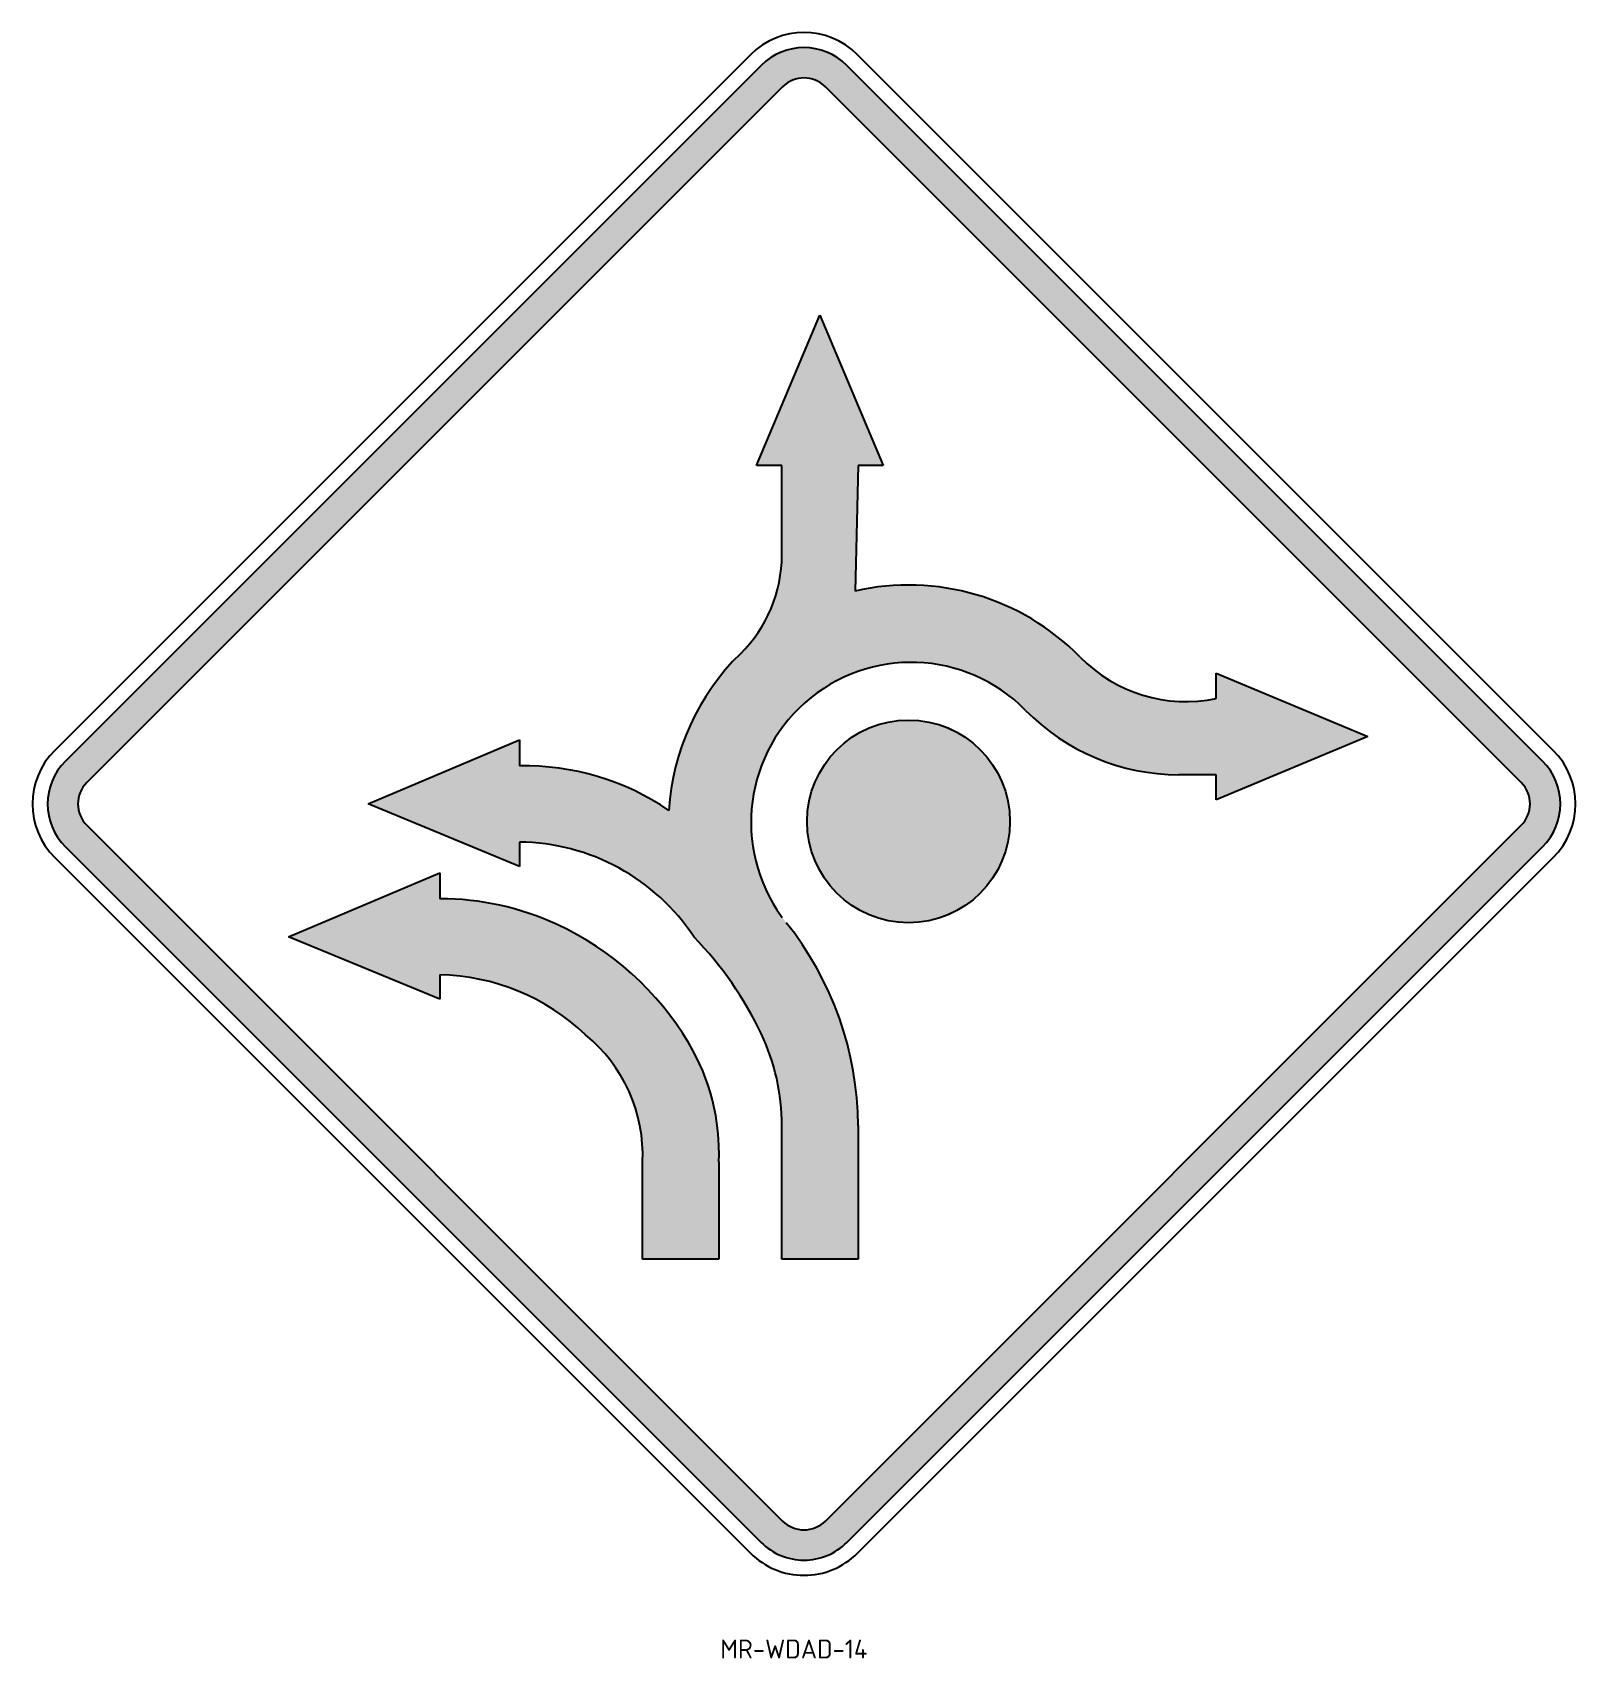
# Model space of a CAD drawing. Extents: x 126 to 330, y 41 to 256.
import ezdxf

# ---------------------------------------------------------------- set-up
doc = ezdxf.new("R2010")
doc.units = 0
doc.header["$MEASUREMENT"] = 0
doc.linetypes.add('CENTERX2', pattern=[101.60000000000001, 63.5, -12.7, 12.7, -12.7])
doc.layers.get('DEFPOINTS').update_dxf_attribs({"linetype": 'CONTINUOUS'})
for name, color, linetype in [('L25', 1, 'CONTINUOUS'), ('L35', 3, 'CONTINUOUS'), ('T25', 1, 'CONTINUOUS'), ('TBLK25', 1, 'CONTINUOUS')]:
    doc.layers.add(name, color=color, linetype=linetype)
doc.styles.add('ISO', font='iso3098b.shx')

msp = doc.modelspace()

# ---------------------------------------------------------------- hatches: boundary and pattern name
at = {"layer": 'T25', "linetype": 'CENTERX2'}
h = msp.add_hatch(color=256, dxfattribs=at)
edge = h.paths.add_edge_path()
edge.add_line((170.3149129466916, 153.8096246998836), (190.3141129045138, 162.2676764434429))
edge.add_line((190.3141129045138, 162.2676764434429), (190.3141129045138, 158.841614053672))
edge.add_arc((190.9734640674704, 125.0154532186183), 33.83258637460353, 55.67575467184139, 91.1166876289011, ccw=False)
edge.add_arc((241.7229174574652, 151.0040978961148), 31.73219993629095, 134.4270040007966, 176.4726433865595, ccw=False)
edge.add_arc((206.7243175313004, 186.7098116778273), 18.26579995823804, 314.4270040007974, 360.0000000000145)
edge.add_line((224.9901174895384, 186.7098116778319), (224.9901174895384, 198.521800018908))
edge.add_line((224.9901174895384, 198.521800018908), (221.6569174965695, 198.5218000189089))
edge.add_line((221.6569174965695, 198.5218000189089), (230.023317480539, 218.4087916723113))
edge.add_line((230.023317480539, 218.4087916723113), (238.3897174645089, 198.521800018908))
edge.add_line((238.3897174645089, 198.521800018908), (235.0565174715388, 198.521800018908))
edge.add_line((235.0565174715388, 198.521800018908), (234.6518563565388, 181.9384252316816))
edge.add_arc((241.7229174574804, 151.0040978961107), 31.73219993630277, 44.427004000802185, 102.87563120360119, ccw=False)
edge.add_arc((278.4021092411458, 186.9568971231439), 19.62894181660475, 224.4270040008027, 281.7159425203922)
edge.add_line((282.387957371718, 167.7368978640474), (282.387957371718, 171.070097857018))
edge.add_line((282.387957371718, 171.070097857018), (302.3871573295395, 162.7036978730474))
edge.add_line((302.3871573295395, 162.7036978730474), (282.387957371718, 154.337297889077))
edge.add_line((282.387957371718, 154.337297889077), (282.387957371718, 157.6704978820476))
edge.add_line((282.387957371718, 157.6704978820476), (277.4286312392049, 157.6704978820476))
edge.add_arc((277.4286312392048, 186.0026978222955), 28.33219994024793, 224.4270040008068, 270.0000000000002, ccw=False)
edge.add_arc((242.0824481928641, 151.3565085059547), 21.1623562259523, 44.42700400080663, 218.7127562961722)
edge.add_arc((191.8755122547357, 111.1148121672546), 43.18148994842152, 0.27148128703748853, 38.712756296172415, ccw=False)
edge.add_line((235.0565174715388, 111.319415764619), (235.0565174715388, 93.67305802035091))
edge.add_line((235.0565174715388, 93.67305802035091), (224.9901174895384, 93.67305802035062))
edge.add_line((224.9901174895384, 93.67305802035062), (224.9901174895391, 111.3194157646188))
edge.add_arc((196.7247175523839, 111.3194157646197), 28.26539993715525, 359.9999999999982, 385.3063131519358)
edge.add_arc((179.2905710502444, 103.0759821272935), 47.55020386125733, 25.3063131519358, 44.15289004539803)
edge.add_arc((190.0367304035896, 120.7766247381338), 27.99999996758329, 33.42009935229943, 89.4323890501707)
edge.add_line((190.3141129045138, 148.7752507246504), (190.3141129045138, 145.5545267001193))
edge.add_line((190.3141129045138, 145.5545267001193), (170.3149129466916, 153.8096246998836))
msp.add_hatch(color=256, dxfattribs=at).paths.add_polyline_path([(255.1208567490822, 151.5014611884055, 1.00000004358433), (228.3220568086407, 151.5014611884055, 1.00000004358433)])
h = msp.add_hatch(color=256, dxfattribs=at)
edge = h.paths.add_edge_path()
edge.add_line((159.8022257691532, 136.2576660899105), (179.8014257269754, 144.7157178334698))
edge.add_line((179.8014257269754, 144.7157178334698), (179.8014257269754, 141.2896554436989))
edge.add_arc((179.8014257269751, 104.4798541183098), 36.80980132538909, 65.07710705207018, 89.99999999999972, ccw=False)
edge.add_arc((178.5439785409976, 101.7737478135196), 39.79378938809117, 30.914508723072515, 65.07710705207012, ccw=False)
edge.add_arc((188.5259133311289, 107.7512461217819), 28.15894911502718, -2.5401404684067757, 30.9145087230728, ccw=False)
edge.add_line((216.6571939525377, 106.5032614014273), (216.6571939525377, 93.67305802035061))
edge.add_line((216.6571939525377, 93.67305802035061), (206.5907939705376, 93.67305802035061))
edge.add_line((206.5907939705376, 93.67305802035061), (206.5911939642042, 106.5032614014275))
edge.add_arc((186.1131148939678, 107.3965791152342), 20.49755446253661, 357.502162936629, 410.930445712416)
edge.add_arc((179.298273332276, 102.6759750766356), 28.55175077648938, 46.27835575709052, 88.99025453027086)
edge.add_line((179.8014257269754, 131.2232921146774), (179.8014257269754, 128.0025680901462))
edge.add_line((179.8014257269754, 128.0025680901462), (159.8022257691532, 136.2576660899105))
at = {"layer": 'TBLK25', "linetype": 'CENTERX2'}
h = msp.add_hatch(color=256, dxfattribs=at)
h.paths.add_polyline_path([(322.6657764335627, 156.6433274430033, -0.1988724069901178), (323.837349259805, 153.8155153540455), (327.8373492125568, 153.8161301594112, 0.1988724144194797), (325.494203560037, 159.4717545660214), (233.5703220017767, 251.3956362366107, 0.1988724183882038), (227.9146974758601, 253.7387818960613), (227.9140826704944, 249.7387819433095, -0.1988724146099905), (230.7418948753024, 248.5672091135926)])
h.paths.add_polyline_path([(225.0850406258062, 248.5672091170499, -0.1989523207601033), (227.9140826704944, 249.7387819433096), (227.9146974758601, 253.7387818960613, 0.1989523169817702), (222.256613502789, 251.3956362435251), (130.3327319485392, 159.4717548016631, 0.1988724221665022), (127.9895862890699, 153.816130159444), (131.9895862418217, 153.8155153540783, -0.1988724221665001), (133.1611590715563, 156.6433276751879)])
h.paths.add_polyline_path([(222.2566136159156, 56.2341646363467, 0.1989523133510655), (227.914697475894, 53.89101898058061), (227.9140826705283, 57.89101893333238, -0.1989523133510666), (225.0850407405393, 59.06259176121539), (133.1611590699498, 150.9864734238438, -0.1989523133735744), (131.9895862418217, 153.8155153540783), (127.9895862890699, 153.816130159444, 0.1989523133735746), (130.3327319453261, 148.1580462989751)])
h.paths.add_polyline_path([(230.741894989785, 59.06259176121438, -0.19887242199628), (227.9140826705284, 57.89101893333239), (227.914697475894, 53.8910189805806, 0.1988724219962836), (233.5703221144077, 56.23416463634472), (325.4942035563337, 148.1580460702459, 0.1989523208032523), (327.8373492125568, 153.8161301594112), (323.837349259805, 153.8155153540455, -0.1989523282328412), (322.665776431711, 150.9864731951155)])

# ---------------------------------------------------------------- linework, layer by layer
at = {"layer": 'DEFPOINTS', "color": 0, "linetype": 'BYBLOCK'}
msp.add_point((241.7214567788616, 151.5014611884055), dxfattribs=at)
at = {"layer": 'L25'}
for centre in [(241.7214567788615, 151.5014611884055), (241.7229939029036, 151.501461306526)]:
    msp.add_circle(centre, 13.39939997022075, dxfattribs=at)
at = {"layer": 'L35'}
for p, q in [((220.842399940972, 252.8098498064542), (128.918518382708, 160.8859683605781)), ((326.908417118954, 160.8859681318504), (234.9845355647053, 252.8098497984283)), ((128.918518382708, 146.743832736847), (220.8424000492837, 54.81995107823252)), ((234.9845356770279, 54.81995107421858), (326.9084171229649, 146.7438325121309))]:
    msp.add_line(p, q, dxfattribs=at)
for centre, radius, start, end in [((227.9134677488257, 245.7387819905722), 10.00000000000335, 44.99999996749333, 134.9999999674743), ((135.9895861945736, 153.8149005487126), 10.00000000000008, 135, 225), ((319.8373493070883, 153.8149003199852), 10.00000000000003, 315.000000032502, 44.99999999999741), ((227.9134678651626, 61.89101888608366), 9.999999999999478, 224.9999999674758, 315.0000000000005)]:
    msp.add_arc(centre, radius, start, end, dxfattribs=at)
at = {"layer": 'T25', "linetype": 'CENTERX2'}
for points in [[(170.3149129466916, 153.8096246998836), (190.3141129045138, 162.2676764434429), (190.3141129045138, 158.841614053672, -0.1558848173234528), (210.0508330242095, 152.9564248281285, -0.1855450324742396), (219.5103775020651, 173.6654213686417, 0.2015127546240978), (224.9901174895384, 186.7098116778319), (224.9901174895384, 198.521800018908), (221.6569174965695, 198.5218000189089), (230.023317480539, 218.4087916723113), (238.3897174645089, 198.521800018908), (235.0565174715388, 198.521800018908), (234.6518563565388, 181.9384252316816, -0.2607070742145466), (264.3842409300136, 173.2166378515213, 0.2553101258281215), (282.387957371718, 167.7368978640474), (282.387957371718, 171.070097857018), (302.3871573295395, 162.7036978730474), (282.387957371718, 154.337297889077), (282.387957371718, 157.6704978820476), (277.4286312392049, 157.6704978820476, -0.2015127546239904), (257.1953934295606, 166.1701578641215, 0.9513370167538543), (225.56964818932, 138.121223957557, -0.1693225936902929), (235.0565174715388, 111.319415764619), (235.0565174715388, 93.67305802035091), (224.9901174895384, 93.67305802035062), (224.9901174895391, 111.3194157646188, 0.1108705844639197), (222.2776412629563, 123.4016723191297, 0.08241957290863175), (213.4070620696065, 136.1982847008302, 0.2493849610295854), (190.3141129045138, 148.7752507246504), (190.3141129045138, 145.5545267001193)], [(159.8022257691532, 136.2576660899105), (179.8014257269754, 144.7157178334698), (179.8014257269754, 141.2896554436989, -0.1091773458836074), (195.3130095940649, 137.8617689757421, -0.1501763938528283), (212.6844567428125, 122.2181461175823, -0.147019171283786), (216.6571939525377, 106.5032614014273), (216.6571939525377, 93.67305802035061), (206.5907939705376, 93.67305802035061), (206.5911939642042, 106.5032614014275, 0.2374419632601017), (199.0319721232236, 123.3104996515056, 0.1885538516844975), (179.8014257269754, 131.2232921146774), (179.8014257269754, 128.0025680901462)]]:
    msp.add_lwpolyline(points, format="xyb", close=True, dxfattribs=at)
at = {"layer": 'TBLK25', "color": 1}
for p, q in [((222.2566135024805, 251.3956362432166), (130.3327319442166, 159.4717547973405)), ((325.494203555717, 159.4717545703414), (233.5703220014681, 251.3956362369194)), ((225.0850406254976, 248.5672091167414), (133.1611590672337, 156.6433276708652)), ((322.6657764292427, 156.6433274473233), (230.7418948749937, 248.5672091139012)), ((133.1611590696435, 150.9864734241501), (225.0850407362192, 59.0625917655355)), ((230.7418949900937, 59.06259176152309), (322.6657764360309, 150.9864731994354)), ((130.3327319450199, 148.1580462992814), (222.2566136115954, 56.23416464066685)), ((233.5703221147164, 56.23416463665342), (325.4942035606535, 148.1580460745657))]:
    msp.add_line(p, q, dxfattribs=at)
for centre, radius, start, end in [((227.9134677488257, 245.7387819905722), 8.000000000003347, 44.99999996749333, 134.9999999674743), ((227.9134677488257, 245.7387819905722), 4.000000000003347, 44.99999996749333, 134.9999999674743), ((135.9895861945736, 153.8149005487126), 8.00000000000008, 135, 225), ((319.8373493070883, 153.8149003199852), 8.000000000000032, 315.000000032502, 44.99999999999741), ((135.9895861945736, 153.8149005487126), 4.00000000000008, 135, 225), ((319.8373493070883, 153.8149003199852), 4.000000000000031, 315.000000032502, 44.99999999999741), ((227.9134678651626, 61.89101888608366), 3.999999999999476, 224.9999999674758, 315.0000000000005), ((227.9134678651626, 61.89101888608366), 7.999999999999476, 224.9999999674758, 315.0000000000005)]:
    msp.add_arc(centre, radius, start, end, dxfattribs=at)

# ---------------------------------------------------------------- texts
at = {"layer": 'T25', "linetype": 'CENTERX2', "style": 'ISO'}
msp.add_text('MR-WDAD-14', height=2.5, dxfattribs=at).set_placement((216.8559229662317, 40.9045785704883))

doc.saveas('drawing.dxf')
